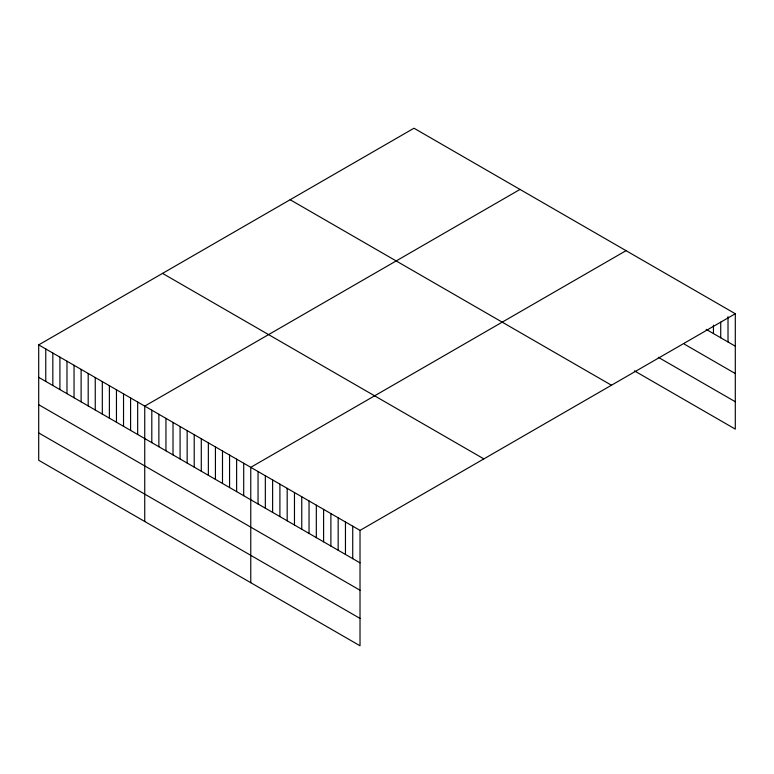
<?xml version="1.0" encoding="UTF-8"?>
<svg xmlns="http://www.w3.org/2000/svg" width="774" height="774" viewBox="0 0 774 774"><rect width="100%" height="100%" fill="white"/><g stroke="black" fill="none" stroke-linecap="round" stroke-linejoin="round"><path stroke-width="1.16" d="M735.3 313.731L360.016 530.393L360.016 645.777L38.7 460.269L38.7 344.885L413.984 128.223L735.3 313.731L735.3 429.115L634.38 370.843M520.012 189.437L144.738 406.108L144.738 521.492M626.05 250.66L250.766 467.322L250.766 582.706M706.169 329.366L735.3 346.191M684.313 344.12L735.3 373.552M658.306 357.298L735.3 401.745M290.134 199.721L611.46 385.229M162.54 273.386L483.866 458.895M38.7 344.885L360.016 530.393M38.7 377.344L360.016 562.853M38.7 404.705L360.016 590.223M38.7 432.908L360.016 618.416M728.015 316.74L728.015 341.982M720.729 322.148L720.729 337.783M713.454 325.157L713.454 333.575M352.731 526.194L352.731 558.654M345.456 521.986L345.456 554.445M338.17 517.787L338.17 550.237M330.885 513.578L330.885 546.038M323.6 509.369L323.6 541.829M316.324 505.17L316.324 537.63M309.039 500.962L309.039 533.421M301.754 496.753L301.754 529.213M294.468 492.554L294.468 525.014M287.183 488.346L287.183 520.805M279.907 484.147L279.907 516.606M272.622 479.938L272.622 512.398M265.337 475.729L265.337 508.189M258.052 471.53L258.052 503.99M243.704 463.239L243.704 495.699M236.631 459.156L236.631 491.616M229.559 455.083L229.559 487.543M222.496 451L222.496 483.46M215.424 446.917L215.424 479.377M208.361 442.834L208.361 475.294M201.288 438.752L201.288 471.211M194.216 434.669L194.216 467.128M187.153 430.596L187.153 463.055M180.081 426.513L180.081 458.972M173.008 422.43L173.008 454.889M165.946 418.347L165.946 450.807M158.873 414.264L158.873 446.724M151.801 410.181L151.801 442.641M137.666 402.025L137.666 434.485M130.593 397.942L130.593 430.402M123.53 393.86L123.53 426.319M116.458 389.777L116.458 422.236M109.386 385.694L109.386 418.154M102.323 381.621L102.323 414.08M95.25 377.538L95.25 409.997M88.188 373.455L88.188 405.915M81.115 369.372L81.115 401.832M74.043 365.289L74.043 397.749M66.98 361.206L66.98 393.666M59.908 357.133L59.908 389.583M52.835 353.05L52.835 385.51M45.772 348.968L45.772 381.427"/></g></svg>
